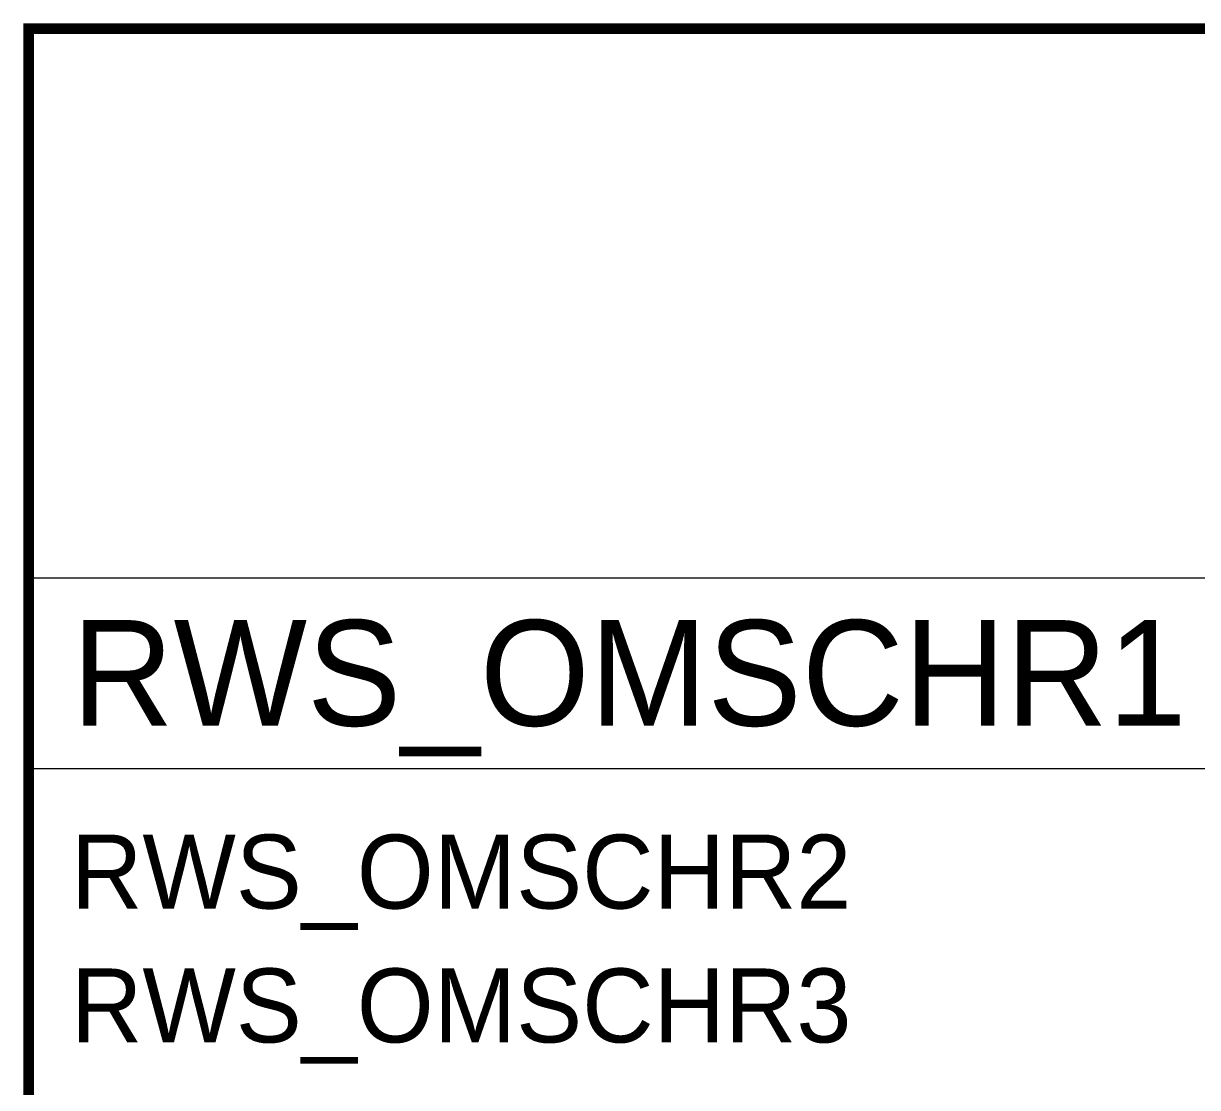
# Model space of a CAD drawing. Extents: x -170 to 15, y -9 to 95.
# Drawn here: x -170.2 to -114.7, y 44.9 to 95.2 of the extents above; entities that cross this region are included whole.
import ezdxf

# ---------------------------------------------------------------- set-up
doc = ezdxf.new("R2010")
doc.units = 0
doc.header["$MEASUREMENT"] = 0
doc.layers.add('TO-XX-STEMPEL', color=7, linetype='CONTINUOUS')
doc.layers.add('TO-XX-T35_1', color=7, linetype='CONTINUOUS')
doc.styles.add('RTW_ISO', font='iso-rtw.shx')

msp = doc.modelspace()

# ---------------------------------------------------------------- linework, layer by layer
at = {"layer": 'TO-XX-STEMPEL'}
for p, q in [((0, 95), (-170, 95)), ((-170, 95), (-170, 0)), ((-170, 95), (-37.5, 95)), ((-0.081, 69), (-170, 69)), ((-170, 60), (-37.443, 60))]:
    msp.add_line(p, q, dxfattribs=at)
at = {"layer": 'TO-XX-STEMPEL', "const_width": 0.5, "flags": 128}
msp.add_lwpolyline([(0, 0), (0, 95), (-170, 95), (-170, 0)], dxfattribs=at)

# ---------------------------------------------------------------- texts
at = {"layer": 'TO-XX-T35_1', "style": 'RTW_ISO', "flags": 8}
for tag, p, height in [('RWS_OMSCHR1', (-167.974, 62.017), 5), ('RWS_OMSCHR2', (-168, 53.364), 3.5), ('RWS_OMSCHR3', (-168, 47.031), 3.5)]:
    msp.add_attdef(tag, p, '', height=height, dxfattribs=at)

doc.saveas('drawing.dxf')
